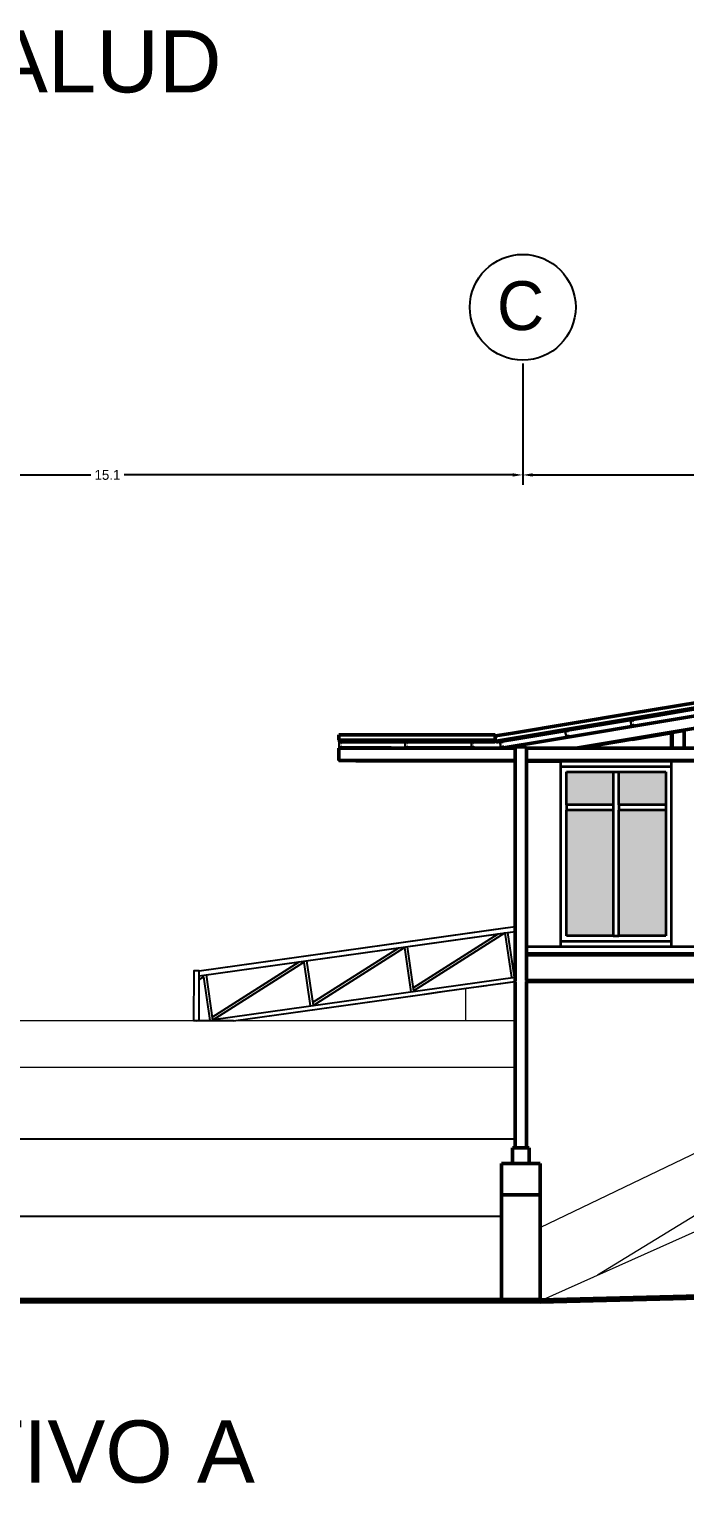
# Model space of a CAD drawing. Header units: metres. Extents: x -57 to 501, y 45 to 307.
# Drawn here: x 136.96 to 148.83, y 85.75 to 112.42 of the extents above; entities that cross this region are included whole.
import ezdxf

# ---------------------------------------------------------------- set-up
doc = ezdxf.new("R2010")
doc.units = ezdxf.units.M
doc.layers.add('atras', color=7, linetype='Continuous')
doc.layers.add('Lámina', color=7, linetype='Continuous', lineweight=30)
doc.styles.add('Anotativo', font='arial.ttf')
doc.dimstyles.get("Standard").update_dxf_attribs({"dimtxt": 0.18, "dimasz": 0.18, "dimexe": 0.18, "dimexo": 0.0625, "dimgap": 0.09, "dimtad": 0, "dimtih": 1, "dimtoh": 1, "dimdec": 1, "dimzin": 0, "dimdsep": 46, "dimtxsty": 'Standard', "dimcen": 0.09, "dimadec": 0, "dimazin": 0, "dimtfac": 1, "dimtdec": 1, "dimtofl": 0, "dimtmove": 0, "dimatfit": 3, "dimfxl": 1, "dimtolj": 1, "dimtzin": 0, "dimarcsym": 0})

# ---------------------------------------------------------------- blocks, each defined once
blk = doc.blocks.new('*D47')
at = {"layer": 'atras', "color": 0, "lineweight": -2, "transparency": 16777216}
for p, q in [((130.845, 106.359), (130.845, 104.159)), ((145.897, 106.359), (145.897, 104.159)), ((131.025, 104.339), (138.071, 104.339)), ((145.717, 104.339), (138.671, 104.339))]:
    blk.add_line(p, q, dxfattribs=at)
at = {"layer": 'atras', "color": 0, "transparency": 16777216}
for points in [[(131.025, 104.369), (131.025, 104.309), (130.845, 104.339)], [(145.717, 104.369), (145.717, 104.309), (145.897, 104.339)]]:
    blk.add_solid(points, dxfattribs=at)
at = {"layer": 'Defpoints', "color": 0, "transparency": 16777216}
for p in [(130.845, 106.422), (145.897, 106.422), (145.897, 104.339)]:
    blk.add_point(p, dxfattribs=at)
at = {"layer": 'atras', "color": 0, "transparency": 16777216, "insert": (138.371, 104.339), "char_height": 0.18, "attachment_point": 5}
blk.add_mtext('\\A1;15.1', dxfattribs=at)
blk = doc.blocks.new('*D48')
at = {"layer": 'atras', "color": 0, "lineweight": -2, "transparency": 16777216}
for p, q in [((145.897, 106.359), (145.897, 104.159)), ((160.897, 106.359), (160.897, 104.159)), ((146.077, 104.339), (153.082, 104.339)), ((160.717, 104.339), (153.712, 104.339))]:
    blk.add_line(p, q, dxfattribs=at)
at = {"layer": 'atras', "color": 0, "transparency": 16777216}
for points in [[(146.077, 104.369), (146.077, 104.309), (145.897, 104.339)], [(160.717, 104.369), (160.717, 104.309), (160.897, 104.339)]]:
    blk.add_solid(points, dxfattribs=at)
at = {"layer": 'Defpoints', "color": 0, "transparency": 16777216}
for p in [(145.897, 106.422), (160.897, 106.422), (160.897, 104.339)]:
    blk.add_point(p, dxfattribs=at)
at = {"layer": 'atras', "color": 0, "transparency": 16777216, "insert": (153.397, 104.339), "char_height": 0.18, "attachment_point": 5}
blk.add_mtext('\\A1;15.0', dxfattribs=at)

msp = doc.modelspace()

# ---------------------------------------------------------------- hatches: boundary and pattern name
h = msp.add_hatch(color=256)
h.dxf.hatch_style = 1
h.set_gradient(color1=(147, 149, 152), name='HEMISPHERICAL')
h.paths.add_polyline_path([(147.537, 98.951), (146.687, 98.951), (146.687, 98.357), (147.537, 98.357)])
h.paths.add_polyline_path([(147.537, 98.257), (146.687, 98.257), (146.687, 95.977), (147.537, 95.977)])
h.paths.add_polyline_path([(148.487, 98.951), (147.637, 98.951), (147.637, 98.357), (148.487, 98.357)])
h.paths.add_polyline_path([(148.487, 98.257), (147.637, 98.257), (147.637, 95.977), (148.487, 95.977)])
h.paths.add_polyline_path([(150.737, 98.951), (149.837, 98.951), (149.837, 98.357), (150.737, 98.357)])
h.paths.add_polyline_path([(150.737, 98.257), (149.837, 98.257), (149.837, 95.977), (150.737, 95.977)])
h.paths.add_polyline_path([(151.687, 98.951), (150.837, 98.951), (150.837, 98.357), (151.687, 98.357)])
h.paths.add_polyline_path([(151.687, 98.257), (150.837, 98.257), (150.837, 95.977), (151.687, 95.977)])
h.paths.add_polyline_path([(152.687, 98.951), (151.787, 98.951), (151.787, 98.357), (152.687, 98.357)])
h.paths.add_polyline_path([(152.687, 98.257), (151.787, 98.257), (151.787, 95.977), (152.687, 95.977)])
h.paths.add_polyline_path([(154.937, 98.951), (154.037, 98.951), (154.037, 98.357), (154.937, 98.357)])
h.paths.add_polyline_path([(154.937, 98.257), (154.037, 98.257), (154.037, 95.977), (154.937, 95.977)])
h.paths.add_polyline_path([(155.887, 98.951), (155.037, 98.951), (155.037, 98.357), (155.887, 98.357)])
h.paths.add_polyline_path([(155.887, 98.257), (155.037, 98.257), (155.037, 95.977), (155.887, 95.977)])
h.paths.add_polyline_path([(156.887, 98.951), (155.987, 98.951), (155.987, 98.357), (156.887, 98.357)])
h.paths.add_polyline_path([(156.887, 98.257), (155.987, 98.257), (155.987, 95.977), (156.887, 95.977)])
h.paths.add_polyline_path([(159.087, 98.951), (158.237, 98.951), (158.237, 98.357), (159.087, 98.357)])
h.paths.add_polyline_path([(159.087, 98.257), (158.237, 98.257), (158.237, 95.977), (159.087, 95.977)])
h.paths.add_polyline_path([(160.037, 98.951), (159.187, 98.951), (159.187, 98.357), (160.037, 98.357)])
h.paths.add_polyline_path([(160.037, 98.257), (159.187, 98.257), (159.187, 95.977), (160.037, 95.977)])

# ---------------------------------------------------------------- linework, layer by layer
at = {"lineweight": 50}
for p, q in [((162.638, 102.381), (145.417, 99.511)), ((162.641, 102.366), (145.419, 99.496)), ((162.662, 102.243), (145.555, 99.391)), ((162.698, 102.025), (146.895, 99.391)), ((149.564, 100.298), (147.846, 100.012)), ((147.846, 100.012), (145.718, 99.657)), ((142.832, 99.624), (142.562, 99.624)), ((142.562, 99.529), (142.562, 99.624)), ((145.398, 99.529), (142.562, 99.529)), ((145.398, 99.514), (142.562, 99.514)), ((142.562, 99.498), (143.719, 99.498)), ((143.889, 99.624), (142.832, 99.624)), ((143.719, 99.498), (145.204, 99.498)), ((144.707, 99.624), (143.889, 99.624)), ((145.398, 99.624), (144.707, 99.624)), ((145.204, 99.498), (145.398, 99.498)), ((145.398, 99.571), (145.398, 99.624)), ((145.398, 99.529), (145.398, 99.571)), ((145.398, 99.529), (145.398, 99.514)), ((145.398, 99.498), (145.398, 99.514)), ((145.718, 99.657), (145.401, 99.605)), ((145.401, 99.605), (145.407, 99.571)), ((148.594, 99.665), (146.955, 99.391)), ((148.594, 99.658), (147.882, 99.539)), ((148.604, 99.666), (148.594, 99.665)), ((148.594, 99.658), (148.594, 99.665)), ((148.594, 99.5), (148.594, 99.658)), ((148.594, 99.391), (148.594, 99.5)), ((148.824, 99.703), (148.604, 99.666)), ((148.604, 99.391), (148.604, 99.666)), ((148.834, 99.705), (148.824, 99.703)), ((148.824, 99.391), (148.824, 99.703)), ((145.762, 99.382), (142.562, 99.382)), ((142.562, 99.382), (142.562, 99.303)), ((142.562, 99.303), (142.562, 99.161)), ((143.515, 99.391), (142.612, 99.391)), ((144.474, 99.391), (143.812, 99.391)), ((144.962, 99.391), (144.474, 99.391)), ((145.762, 99.161), (145.762, 99.382)), ((160.762, 99.382), (145.962, 99.382)), ((145.962, 99.161), (145.962, 99.382)), ((145.762, 99.161), (142.562, 99.161)), ((143.528, 99.151), (142.87, 99.151)), ((145.714, 99.151), (143.528, 99.151)), ((145.762, 99.151), (145.714, 99.151)), ((145.762, 99.151), (145.762, 99.161)), ((145.762, 99.146), (145.762, 99.151)), ((145.762, 99.146), (145.762, 98.935)), ((145.962, 99.151), (145.962, 99.161)), ((160.762, 99.161), (145.962, 99.161)), ((145.962, 99.151), (160.762, 99.151)), ((145.962, 99.147), (145.962, 99.151)), ((146.587, 99.147), (145.962, 99.147)), ((145.962, 95.777), (145.962, 99.147)), ((145.762, 98.935), (145.762, 98.452)), ((145.762, 98.452), (145.762, 97.935)), ((145.762, 97.935), (145.762, 97.034)), ((145.762, 97.034), (145.762, 96.935)), ((145.762, 96.935), (145.762, 96.909)), ((145.762, 96.909), (145.762, 96.296)), ((145.762, 96.296), (145.762, 95.777)), ((145.762, 95.769), (145.762, 95.727)), ((145.962, 95.682), (145.962, 95.777)), ((145.762, 95.682), (145.762, 95.727)), ((145.962, 95.667), (145.962, 95.682)), ((145.962, 95.651), (145.962, 95.667)), ((160.762, 95.651), (145.962, 95.651)), ((145.962, 95.635), (145.962, 95.651)), ((160.762, 95.635), (145.962, 95.635)), ((145.962, 95.167), (145.962, 95.635)), ((145.762, 95.153), (145.762, 95.254)), ((145.762, 94.799), (145.762, 95.139)), ((160.762, 95.167), (145.962, 95.167)), ((145.962, 92.255), (145.962, 95.151)), ((145.962, 95.151), (155.766, 95.151)), ((145.762, 94.435), (145.762, 94.799)), ((145.762, 93.587), (145.762, 94.435)), ((145.762, 92.292), (145.762, 93.587)), ((145.762, 92.132), (145.762, 92.292)), ((145.712, 92.132), (145.712, 91.851)), ((145.762, 92.132), (145.712, 92.132)), ((145.862, 92.132), (145.762, 92.132)), ((145.962, 92.132), (145.862, 92.132)), ((145.962, 92.239), (145.962, 92.255)), ((145.962, 92.204), (145.962, 92.239)), ((145.962, 92.165), (145.962, 92.204)), ((145.962, 92.132), (145.962, 92.165)), ((146.012, 92.132), (145.962, 92.132)), ((146.012, 92.132), (146.012, 92.055)), ((146.012, 92.055), (146.012, 92.035)), ((146.012, 92.035), (146.012, 91.935)), ((145.512, 91.851), (145.512, 91.281)), ((145.712, 91.851), (145.512, 91.851)), ((146.012, 91.851), (145.712, 91.851)), ((146.012, 91.935), (146.012, 91.851)), ((146.212, 91.851), (146.012, 91.851)), ((146.212, 91.851), (146.212, 91.715)), ((146.212, 91.715), (146.212, 91.582)), ((146.212, 91.582), (146.212, 91.345)), ((145.512, 91.281), (146.212, 91.281)), ((145.512, 91.281), (145.512, 90.887)), ((146.212, 91.345), (146.212, 91.281)), ((146.212, 91.281), (146.212, 91.182)), ((146.212, 91.182), (146.212, 91.086)), ((146.212, 91.086), (146.212, 90.935)), ((145.512, 90.887), (145.512, 89.357)), ((146.212, 90.935), (146.212, 90.75)), ((146.212, 90.75), (146.212, 90.689)), ((146.212, 90.689), (146.212, 89.935)), ((146.212, 89.935), (146.212, 89.357))]:
    msp.add_line(p, q, dxfattribs=at)
for p, q in [((148.33, 99.965), (149.03, 100.082)), ((146.712, 99.696), (147.846, 99.885)), ((147.862, 99.786), (146.752, 99.601)), ((147.895, 99.893), (147.846, 99.885)), ((147.846, 99.885), (147.862, 99.786)), ((147.891, 99.887), (147.852, 99.88)), ((147.852, 99.88), (147.866, 99.792)), ((147.862, 99.786), (147.912, 99.794)), ((147.866, 99.792), (147.906, 99.798)), ((147.894, 99.867), (147.891, 99.887)), ((147.899, 99.868), (147.894, 99.867)), ((147.895, 99.893), (148.33, 99.965)), ((147.899, 99.868), (147.895, 99.893)), ((147.903, 99.818), (147.908, 99.819)), ((147.906, 99.798), (147.903, 99.818)), ((147.912, 99.794), (147.908, 99.819)), ((148.714, 99.928), (147.912, 99.794)), ((148.757, 99.935), (148.714, 99.928)), ((149.046, 99.983), (148.757, 99.935)), ((142.562, 99.529), (142.562, 99.514)), ((142.562, 99.498), (142.562, 99.514)), ((142.562, 99.491), (142.562, 99.391)), ((142.599, 99.491), (142.562, 99.491)), ((142.567, 99.486), (142.567, 99.396)), ((142.607, 99.486), (142.567, 99.486)), ((142.612, 99.491), (142.599, 99.491)), ((142.607, 99.466), (142.607, 99.486)), ((142.612, 99.49), (142.612, 99.491)), ((142.612, 99.466), (142.612, 99.49)), ((143.762, 99.491), (143.762, 99.391)), ((143.768, 99.491), (143.762, 99.491)), ((143.767, 99.486), (143.767, 99.396)), ((143.803, 99.486), (143.767, 99.486)), ((143.812, 99.491), (143.768, 99.491)), ((143.807, 99.486), (143.803, 99.486)), ((143.807, 99.466), (143.807, 99.486)), ((143.807, 99.486), (143.807, 99.486)), ((143.812, 99.485), (143.812, 99.491)), ((143.812, 99.466), (143.812, 99.485)), ((145.012, 99.491), (144.962, 99.491)), ((144.962, 99.491), (144.962, 99.391)), ((144.967, 99.486), (144.967, 99.396)), ((145.007, 99.486), (144.967, 99.486)), ((145.007, 99.466), (145.007, 99.486)), ((145.012, 99.466), (145.012, 99.491)), ((145.417, 99.511), (145.407, 99.571)), ((145.417, 99.511), (145.419, 99.496)), ((145.422, 99.481), (145.419, 99.496)), ((145.422, 99.481), (145.479, 99.49)), ((145.528, 99.498), (145.479, 99.49)), ((145.479, 99.49), (145.482, 99.472)), ((145.524, 99.493), (145.484, 99.486)), ((145.484, 99.486), (145.487, 99.471)), ((145.527, 99.473), (145.524, 99.493)), ((145.528, 99.498), (145.787, 99.541)), ((145.532, 99.474), (145.528, 99.498)), ((145.787, 99.541), (146.294, 99.626)), ((146.204, 99.51), (145.797, 99.442)), ((146.679, 99.589), (146.204, 99.51)), ((146.294, 99.626), (146.662, 99.687)), ((146.712, 99.696), (146.662, 99.687)), ((146.662, 99.687), (146.676, 99.605)), ((146.707, 99.69), (146.668, 99.683)), ((146.668, 99.683), (146.681, 99.605)), ((146.676, 99.605), (146.679, 99.589)), ((146.679, 99.589), (146.728, 99.597)), ((146.681, 99.605), (146.683, 99.594)), ((146.683, 99.594), (146.722, 99.601)), ((146.711, 99.67), (146.707, 99.69)), ((146.716, 99.671), (146.711, 99.67)), ((146.716, 99.671), (146.712, 99.696)), ((146.719, 99.621), (146.724, 99.622)), ((146.722, 99.603), (146.719, 99.621)), ((146.722, 99.601), (146.722, 99.603)), ((146.727, 99.602), (146.724, 99.622)), ((146.728, 99.597), (146.727, 99.602)), ((146.752, 99.601), (146.728, 99.597)), ((147.882, 99.539), (147.233, 99.431)), ((142.562, 99.391), (142.562, 99.382)), ((142.562, 99.391), (142.612, 99.391)), ((142.567, 99.396), (142.607, 99.396)), ((142.612, 99.466), (142.607, 99.466)), ((142.607, 99.416), (142.612, 99.416)), ((142.607, 99.396), (142.607, 99.416)), ((142.612, 99.391), (142.612, 99.416)), ((143.762, 99.391), (143.515, 99.391)), ((143.762, 99.391), (143.812, 99.391)), ((143.767, 99.396), (143.807, 99.396)), ((143.812, 99.466), (143.807, 99.466)), ((143.807, 99.416), (143.812, 99.416)), ((143.807, 99.396), (143.807, 99.416)), ((143.812, 99.391), (143.812, 99.416)), ((144.962, 99.391), (145.012, 99.391)), ((144.967, 99.396), (145.007, 99.396)), ((145.012, 99.466), (145.007, 99.466)), ((145.007, 99.416), (145.012, 99.416)), ((145.007, 99.396), (145.007, 99.416)), ((145.012, 99.391), (145.012, 99.416)), ((145.495, 99.391), (145.012, 99.391)), ((145.482, 99.472), (145.495, 99.391)), ((145.487, 99.471), (145.499, 99.397)), ((145.495, 99.391), (145.544, 99.4)), ((145.555, 99.391), (145.495, 99.391)), ((145.499, 99.397), (145.539, 99.404)), ((145.532, 99.474), (145.527, 99.473)), ((145.535, 99.423), (145.54, 99.424)), ((145.539, 99.404), (145.535, 99.423)), ((145.544, 99.4), (145.54, 99.424)), ((145.797, 99.442), (145.544, 99.4)), ((145.762, 99.391), (145.555, 99.391)), ((145.962, 99.401), (145.762, 99.401)), ((145.762, 99.391), (145.762, 99.401)), ((145.862, 99.391), (145.762, 99.391)), ((145.762, 99.382), (145.762, 99.391)), ((145.962, 99.391), (145.862, 99.391)), ((145.962, 99.391), (145.962, 99.401)), ((146.895, 99.391), (145.962, 99.391)), ((145.962, 99.382), (145.962, 99.391)), ((146.955, 99.391), (146.895, 99.391)), ((146.995, 99.391), (146.955, 99.391)), ((147.233, 99.431), (146.995, 99.391)), ((147.752, 99.391), (146.995, 99.391)), ((148.594, 99.391), (147.752, 99.391)), ((148.594, 99.391), (148.604, 99.391)), ((148.824, 99.391), (148.604, 99.391)), ((148.824, 99.391), (148.834, 99.391)), ((142.559, 99.151), (142.562, 99.151)), ((142.562, 99.161), (142.562, 99.151)), ((142.562, 99.151), (142.571, 99.151)), ((142.857, 99.151), (142.571, 99.151)), ((142.857, 99.151), (142.87, 99.151)), ((149.737, 99.147), (148.587, 99.147)), ((145.762, 95.777), (145.762, 95.769)), ((145.762, 95.682), (145.762, 95.667)), ((145.762, 95.585), (145.762, 95.667)), ((145.762, 95.552), (145.762, 95.585)), ((145.762, 95.285), (145.762, 95.552)), ((140.294, 94.462), (145.762, 95.231)), ((145.762, 95.281), (145.762, 95.285)), ((145.762, 95.278), (145.762, 95.281)), ((145.762, 95.263), (145.762, 95.278)), ((145.762, 95.254), (145.762, 95.263)), ((144.071, 94.916), (144.346, 94.954)), ((144.209, 94.935), (144.485, 94.974)), ((144.346, 94.954), (145.751, 95.152)), ((144.485, 94.974), (145.311, 95.09)), ((145.099, 95.06), (145.238, 95.08)), ((145.311, 95.09), (145.499, 95.116)), ((145.499, 95.116), (145.718, 95.147)), ((145.718, 95.147), (145.739, 95.15)), ((145.739, 95.15), (145.762, 95.153)), ((145.762, 95.139), (145.762, 95.153)), ((145.962, 95.151), (145.962, 95.167)), ((140.652, 94.435), (144.209, 94.935)), ((140.652, 94.435), (144.071, 94.916)), ((140.652, 94.435), (139.933, 94.435)), ((145.762, 92.292), (136.594, 92.292)), ((145.512, 90.887), (130.962, 90.887))]:
    msp.add_line(p, q)
at = {"lineweight": 35}
for p, q in [((146.587, 99.051), (146.587, 99.147)), ((146.587, 99.051), (148.587, 99.051)), ((146.587, 95.877), (146.587, 99.051)), ((146.687, 98.357), (146.687, 98.951)), ((146.687, 98.951), (147.537, 98.951)), ((147.537, 98.951), (147.637, 98.951)), ((147.537, 98.951), (147.537, 98.357)), ((147.637, 98.357), (147.637, 98.951)), ((147.637, 98.951), (148.487, 98.951)), ((148.487, 98.951), (148.487, 98.357)), ((148.587, 99.147), (148.587, 99.051)), ((148.587, 99.051), (148.587, 95.877)), ((147.537, 98.357), (146.687, 98.357)), ((146.687, 98.357), (146.687, 98.257)), ((147.537, 98.257), (146.687, 98.257)), ((146.687, 95.977), (146.687, 98.257)), ((147.537, 98.357), (147.537, 98.257)), ((147.537, 98.257), (147.537, 95.977)), ((148.487, 98.357), (147.637, 98.357)), ((147.637, 98.357), (147.637, 98.257)), ((148.487, 98.257), (147.637, 98.257)), ((147.637, 95.977), (147.637, 98.257)), ((148.487, 98.357), (148.487, 98.257)), ((148.487, 98.257), (148.487, 95.977)), ((146.587, 95.777), (145.962, 95.777)), ((148.587, 95.877), (146.587, 95.877)), ((146.587, 95.777), (146.587, 95.877)), ((148.587, 95.777), (146.587, 95.777)), ((147.537, 95.977), (146.687, 95.977)), ((147.537, 95.977), (147.637, 95.977)), ((148.487, 95.977), (147.637, 95.977)), ((148.587, 95.877), (148.587, 95.777)), ((149.737, 95.777), (148.587, 95.777))]:
    msp.add_line(p, q, dxfattribs=at)
at = {"color": 9, "lineweight": 5, "true_color": 0xc7c8ca}
for p, q in [((144.862, 95.027), (144.862, 94.935)), ((144.862, 94.935), (144.862, 94.903)), ((144.862, 94.903), (144.862, 94.759)), ((144.862, 94.759), (144.862, 94.435)), ((139.933, 94.435), (136.594, 94.435)), ((141.751, 94.435), (140.652, 94.435)), ((144.466, 94.435), (141.751, 94.435)), ((144.862, 94.435), (144.466, 94.435)), ((145.126, 94.435), (144.862, 94.435)), ((145.223, 94.435), (145.126, 94.435)), ((145.372, 94.435), (145.223, 94.435)), ((145.692, 94.435), (145.372, 94.435)), ((145.762, 94.435), (145.692, 94.435)), ((145.762, 93.587), (136.594, 93.587))]:
    msp.add_line(p, q, dxfattribs=at)
for points in [[(140.034, 95.341), (145.761, 96.148)], [(140.034, 95.341), (145.622, 96.128)], [(140.034, 95.25), (145.761, 96.057)], [(140.034, 95.25), (145.622, 96.037)], [(143.909, 95.035), (145.451, 96.013)], [(143.917, 94.981), (145.572, 96.03), (145.69, 95.221)], [(145.622, 96.037), (145.74, 95.228)], [(142.089, 94.77), (143.649, 95.76)], [(142.097, 94.716), (143.752, 95.766), (143.869, 94.965)], [(143.801, 95.781), (143.918, 94.972)], [(140.269, 94.506), (141.846, 95.506)], [(140.277, 94.451), (141.932, 95.501), (142.047, 94.709)], [(141.979, 95.524), (142.097, 94.716)], [(139.99, 94.435), (140.034, 94.441), (140.034, 95.341), (139.934, 95.341), (139.933, 94.435)], [(140.034, 95.187), (140.112, 95.236), (140.227, 94.444)], [(140.158, 95.268), (140.277, 94.451)], [(140.034, 94.441), (140.034, 94.472)]]:
    msp.add_lwpolyline(points)
at = {"lineweight": 50}
msp.add_lwpolyline([(145.762, 95.254), (145.761, 96.148)], dxfattribs=at)
at = {"color": 9, "lineweight": 5, "true_color": 0xc7c8ca}
for points in [[(146.212, 90.689), (151.7, 93.324), (157.37, 93.969), (160.762, 94.45)], [(146.212, 89.357), (152.685, 92.251), (154.685, 92.251), (158.86, 93.346), (160.762, 93.935)], [(152.182, 92.842), (147.252, 89.822)]]:
    msp.add_lwpolyline(points, dxfattribs=at)
at = {"layer": 'atras', "lineweight": 80}
for p, q in [((145.512, 89.357), (133.264, 89.357)), ((145.862, 89.357), (145.512, 89.357)), ((146.212, 89.357), (145.862, 89.357)), ((146.212, 89.357), (150.23, 89.455))]:
    msp.add_line(p, q, dxfattribs=at)
at = {"layer": 'atras'}
msp.add_lwpolyline([(145.445, 96.012), (145.761, 96.057)], dxfattribs=at)
at = {"layer": 'atras', "color": 252, "true_color": 0x939598}
msp.add_circle((145.897, 107.381), 0.959, dxfattribs=at)

# ---------------------------------------------------------------- texts
at = {"layer": 'atras', "color": 252, "true_color": 0x939598, "insert": (145.429, 107.853), "char_height": 0.886, "attachment_point": 1}
msp.add_mtext_dynamic_manual_height_columns('C', width=0.8858, gutter_width=4.429, heights=[0], dxfattribs=at)
at = {"layer": 'Lámina', "color": 7, "linetype": 'Continuous', "style": 'Anotativo'}
for s, p in [('FACHADA NORTE BLOQUE DE SALUD ', (111.673, 111.278)), ('FACHADA NORTE BLOQUE DEPORTIVO A', (109.391, 86.061))]:
    msp.add_text(s, height=1.12652, dxfattribs=at).set_placement(p)

# ---------------------------------------------------------------- dimensions: what is measured, and where the dimension line sits
at = {"layer": 'atras', "color": 252, "true_color": 0x939598}
for base, p1, p2, picture, middle in [((145.897, 104.339), (130.845, 106.422), (145.897, 106.422), '*D47', (138.371, 104.339)), ((160.897, 104.339), (145.897, 106.422), (160.897, 106.422), '*D48', (153.397, 104.339))]:
    dim = msp.add_linear_dim(base=base, p1=p1, p2=p2, dimstyle='Standard', dxfattribs=at)
    dim.commit()
    dim.dimension.update_dxf_attribs({"geometry": picture, "text_midpoint": middle})

doc.saveas('drawing.dxf')
